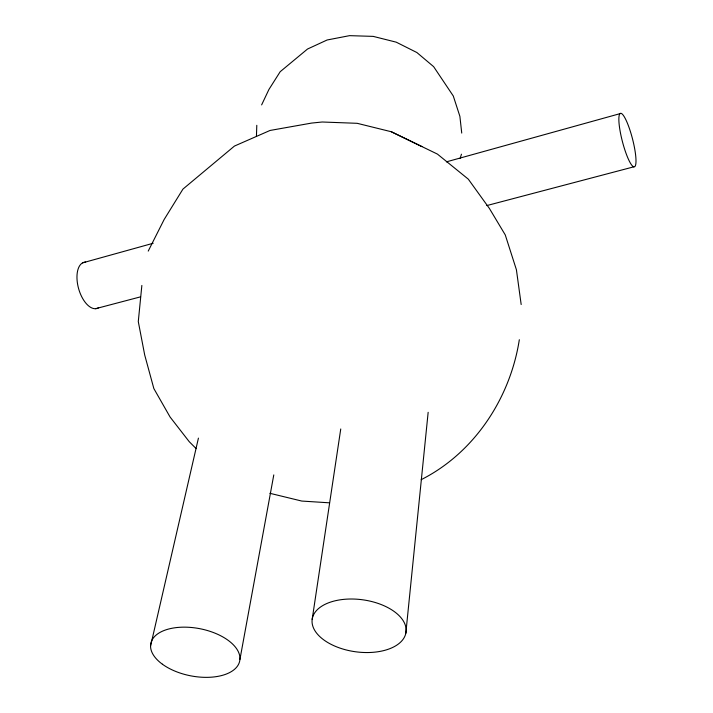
<?xml version="1.0" encoding="UTF-8"?>
<svg xmlns="http://www.w3.org/2000/svg" width="713" height="713" viewBox="0 0 713 713"><rect width="100%" height="100%" fill="white"/><g stroke="black" fill="none" stroke-linecap="round" stroke-linejoin="round"><path stroke-width="1.07" d="M256.439 136.254L256.796 125.31M141.86 285.441L138.286 321.563L144.703 354.994L153.848 388.558L170.095 417.034L189.195 441.641L196.182 448.637M405.822 633.296A47.352 26.229 7.8 0 0 340.475 599.776A47.352 26.229 7.8 0 0 330.984 644.294A47.352 26.229 7.8 0 0 405.822 633.296L428.156 412.31M312.169 619.383L340.752 428.976M239.933 659.418L273.792 474.911M150.559 646.076L198.428 438.121M519.322 339.718C510.241 398.059 474.448 452.8 421.169 479.68M460.152 158.42L461.454 154.195M261.626 104.9L268.908 89.499L280.182 71.71L307.526 49.028L327.115 39.99L349.557 35.65L373.193 36.381L396.214 42.165L416.882 52.53L433.647 66.665L453.29 95.997L459.885 116.344L461.739 133.081M148.224 251.101L164.159 219.488L182.956 189.088L234.443 146.067L270.031 130.461L311.563 123.082L322.196 122.003L357.168 123.313L391.312 131.745L437.417 154.088L468.307 179.159L489.368 208.392L505.267 234.934L516.417 269.772L521.176 304.54M82.539 262.874L153.17 243.267M446.391 161.86L619.927 113.679M95.551 308.702L140.577 296.84M486.81 205.576L633.759 166.842A27.647 5.223 75.5 0 0 629.214 127.966A27.647 5.223 75.5 0 0 619.267 125.417A27.647 5.223 75.5 0 0 633.759 166.842M329.353 502.817L301.795 501.061L269.87 493.298M391.312 131.745L421.909 146.584M98.599 307.731A23.984 12.255 74.3 0 1 78.653 288.801A23.984 12.255 74.3 0 1 85.64 262.072M162.386 664.204A45.302 24.01 11 0 0 237.937 665.389A45.302 24.01 11 0 0 185.46 627.164A45.302 24.01 11 0 0 162.386 664.204"/></g></svg>
